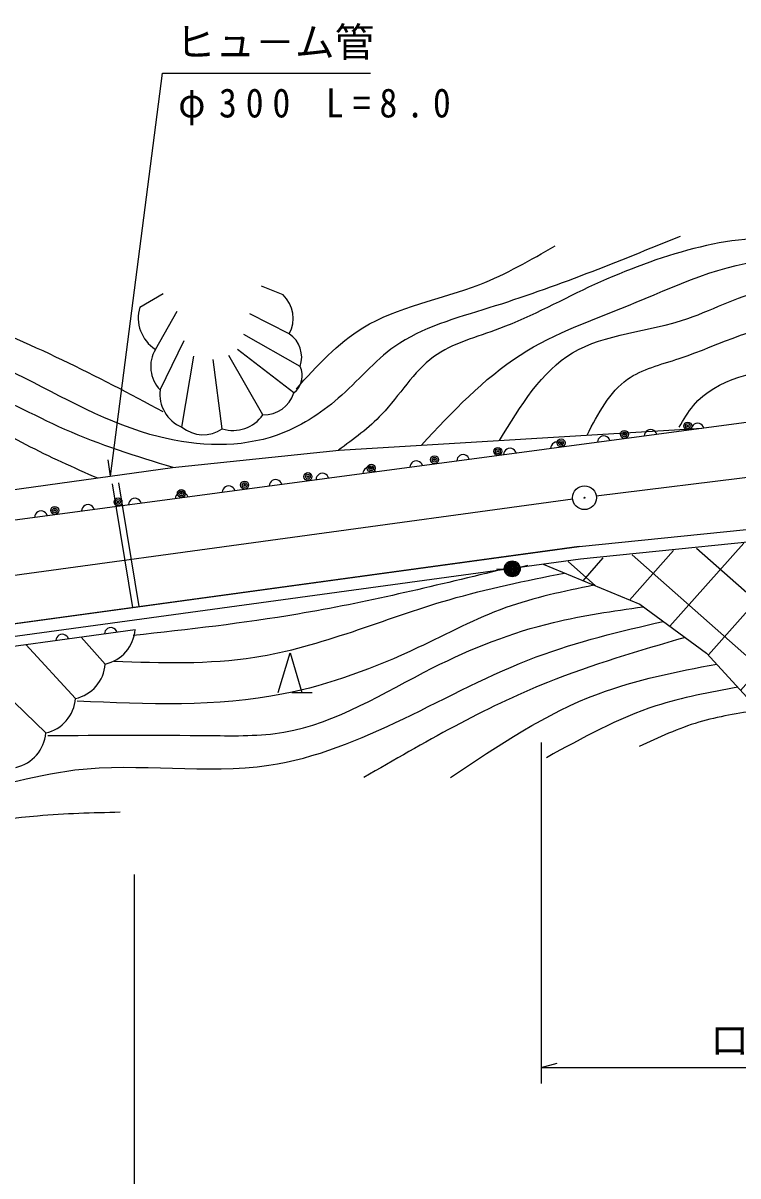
# Model space of a CAD drawing. Units: millimetres, scale not verified. Extents: x 40000 to 680000, y 20000 to 380000.
# Drawn here: x 134869 to 179863, y 261812 to 334392 of the extents above; entities that cross this region are included whole.
import ezdxf
from ezdxf.enums import TextEntityAlignment as Align

# ---------------------------------------------------------------- set-up
doc = ezdxf.new("R2010")
doc.units = ezdxf.units.MM
doc.header["$LTSCALE"] = 1000
doc.layers.add('M-BGD', color=7, linetype='Continuous', lineweight=25)
doc.styles.add('ＭＳ ゴシック', font='')
doc.styles.get('ＭＳ ゴシック').set_extended_font_data('MS Gothic')

msp = doc.modelspace()

# ---------------------------------------------------------------- hatches: boundary and pattern name
at = {"layer": 'M-BGD'}
h = msp.add_hatch(dxfattribs=at)
h.set_pattern_fill('USER', color=256, style=0, pattern_type=2)
h.set_pattern_definition([(228.484, (153281, 334581), (2246.3, -1988.5), []), (318.484, (153281, 334581), (1988.5, 2246.3), [])])
h.paths.add_polyline_path([(167602, 300321), (185634, 302228), (195415, 302824), (203746, 303101), (190470, 291044), (182052, 290161), (177894, 294733), (173685, 297799)])

# ---------------------------------------------------------------- linework, layer by layer
for p, q in [((142216, 316496), (143688, 317372)), ((151234, 317281), (149876, 317826)), ((143196, 313850), (144562, 316253)), ((151626, 314830), (149142, 316078)), ((143490, 311301), (145016, 314400)), ((152312, 312772), (148757, 314785)), ((151920, 311105), (148373, 313841)), ((144862, 308949), (145611, 313421)), ((147411, 308851), (146834, 313211)), ((149960, 309733), (147813, 313456)), ((128618, 302360), (184695, 309837)), ((128618, 302360), (184695, 309837)), ((140365, 305858), (140215, 306886)), ((185157, 306368), (170948, 304604)), ((141775, 297598), (140505, 305393)), ((142170, 297663), (140900, 305457)), ((169461, 304411), (129080, 298891)), ((169867, 301438), (129487, 295919)), ((165159, 300013), (164659, 299995)), ((166146, 300143), (166633, 300256)), ((140043, 294037), (138517, 295740)), ((135050, 295266), (138168, 291870)), ((136293, 289703), (133664, 292261)), ((151775, 292238), (153075, 292238)), ((167478, 289106), (167478, 267637)), ((141881, 260334), (141881, 280793)), ((167478, 268637), (168478, 268917)), ((167478, 268637), (203766, 268637))]:
    msp.add_line(p, q, dxfattribs=at)
for points in [[(140365, 305858), (143643, 331229), (156727, 331229)], [(72843, 314592), (87591, 305390), (93268, 302066), (100513, 298801), (107042, 296771), (114722, 295343), (122724, 295024), (129487, 295919), (169867, 301438), (185569, 303026), (195378, 303623), (203738, 303902), (213604, 303782), (223158, 303305), (231717, 302309), (240174, 300637), (247412, 298883), (300725, 283327)], [(300525, 282552), (247206, 298110), (240002, 299856), (231593, 301518), (223092, 302507), (213579, 302982), (203746, 303101), (195415, 302824), (185634, 302228), (169962, 300644), (129593, 295126), (122760, 294222), (114632, 294546), (106849, 295993), (100229, 298052), (92900, 301354), (87177, 304706), (72420, 313913)], [(177713, 308906), (177668, 308997), (177610, 309070), (177520, 309139), (177434, 309176), (177335, 309195), (177208, 309178), (177117, 309134), (177044, 309076), (176976, 308986), (176939, 308900), (176920, 308801)], [(120932, 302514), (131586, 304654), (144283, 306402), (154767, 307508), (177600, 308891)], [(174761, 308513), (174717, 308604), (174659, 308677), (174569, 308746), (174483, 308783), (174384, 308802), (174257, 308785), (174166, 308740), (174093, 308682), (174024, 308592), (173987, 308507), (173968, 308407)], [(168858, 307726), (168814, 307817), (168756, 307890), (168666, 307958), (168580, 307995), (168481, 308014), (168354, 307998), (168263, 307953), (168190, 307895), (168121, 307805), (168084, 307719), (168065, 307620)], [(171810, 308119), (171765, 308210), (171707, 308283), (171617, 308352), (171532, 308389), (171432, 308408), (171305, 308391), (171214, 308347), (171142, 308289), (171073, 308199), (171036, 308113), (171017, 308014)], [(162955, 306939), (162911, 307030), (162853, 307103), (162763, 307171), (162677, 307208), (162578, 307227), (162451, 307210), (162360, 307166), (162287, 307108), (162219, 307018), (162182, 306932), (162163, 306833)], [(165907, 307332), (165863, 307423), (165804, 307496), (165714, 307565), (165629, 307602), (165529, 307621), (165403, 307604), (165312, 307560), (165239, 307501), (165170, 307412), (165133, 307326), (165114, 307227)], [(157053, 306152), (157008, 306243), (156950, 306316), (156860, 306384), (156775, 306421), (156675, 306440), (156548, 306423), (156457, 306379), (156384, 306321), (156316, 306231), (156279, 306145), (156260, 306046)], [(160004, 306545), (159960, 306636), (159902, 306709), (159812, 306778), (159726, 306815), (159627, 306834), (159500, 306817), (159409, 306773), (159336, 306714), (159267, 306625), (159230, 306539), (159211, 306439)], [(151150, 305365), (151105, 305456), (151047, 305528), (150957, 305597), (150872, 305634), (150772, 305653), (150645, 305636), (150555, 305592), (150482, 305534), (150413, 305444), (150376, 305358), (150357, 305259)], [(154101, 305758), (154057, 305849), (153999, 305922), (153909, 305991), (153823, 306028), (153724, 306047), (153597, 306030), (153506, 305985), (153433, 305927), (153364, 305837), (153327, 305752), (153308, 305652)], [(145247, 304578), (145203, 304668), (145144, 304741), (145055, 304810), (144969, 304847), (144870, 304866), (144743, 304849), (144652, 304805), (144579, 304747), (144510, 304657), (144473, 304571), (144454, 304472)], [(148198, 304971), (148154, 305062), (148096, 305135), (148006, 305204), (147920, 305241), (147821, 305260), (147694, 305243), (147603, 305198), (147530, 305140), (147461, 305050), (147424, 304965), (147405, 304865)], [(142296, 304184), (142251, 304275), (142193, 304348), (142103, 304417), (142018, 304454), (141918, 304473), (141791, 304456), (141700, 304411), (141627, 304353), (141559, 304263), (141522, 304178), (141503, 304078)], [(136393, 303397), (136348, 303488), (136290, 303561), (136200, 303630), (136115, 303667), (136015, 303686), (135888, 303669), (135797, 303624), (135725, 303566), (135656, 303476), (135619, 303391), (135600, 303291)], [(139344, 303790), (139300, 303881), (139242, 303954), (139152, 304023), (139066, 304060), (138967, 304079), (138840, 304062), (138749, 304018), (138676, 303960), (138607, 303870), (138570, 303784), (138551, 303685)], [(167602, 300321), (173685, 297799), (177894, 294733), (182052, 290161)], [(105293, 295673), (114565, 293948), (122788, 293620), (129673, 294531), (141918, 296205)], [(140783, 296050), (140739, 296140), (140680, 296213), (140590, 296282), (140504, 296318), (140405, 296337), (140278, 296320), (140187, 296275), (140115, 296217), (140046, 296127), (140009, 296041), (139991, 295941)], [(137722, 295631), (137678, 295722), (137619, 295795), (137529, 295863), (137443, 295900), (137344, 295919), (137217, 295901), (137126, 295857), (137053, 295798), (136985, 295708), (136948, 295622), (136930, 295523)], [(150925, 292238), (151675, 294738), (152425, 292238)]]:
    msp.add_lwpolyline(points, dxfattribs=at)
for centre, radius in [((176704, 309024), 250), ((172720, 308493), 250), ((172720, 308493), 150), ((172720, 308493), 50), ((176704, 309024), 150), ((176704, 309024), 50), ((168735, 307962), 250), ((168735, 307962), 150), ((168735, 307962), 50), ((160767, 306899), 250), ((160767, 306899), 150), ((164751, 307430), 250), ((164751, 307430), 150), ((164751, 307430), 50), ((156782, 306368), 250), ((156782, 306368), 150), ((156782, 306368), 50), ((160767, 306899), 50), ((152798, 305837), 250), ((152798, 305837), 150), ((152798, 305837), 50), ((144830, 304774), 250), ((144830, 304774), 150), ((148814, 305305), 250), ((148814, 305305), 150), ((148814, 305305), 50), ((170204, 304512), 750), ((140845, 304243), 250), ((140845, 304243), 150), ((140845, 304243), 50), ((144830, 304774), 50), ((170204, 304512), 30), ((136861, 303712), 250), ((136861, 303712), 150), ((136861, 303712), 50), ((165659, 300031), 500), ((165659, 300031), 440), ((165659, 300031), 380), ((165659, 300031), 320), ((165659, 300031), 260), ((165659, 300031), 200), ((165659, 300031), 140), ((165659, 300031), 80), ((165659, 300031), 20)]:
    msp.add_circle(centre, radius, dxfattribs=at)
for centre, radius, start, end in [((149796, 315794), 2068, 332.22037, 45.96017), ((144470, 315827), 2352, 163.45325, 237.19304), ((150597, 313343), 1808, 341.56506, 55.30484), ((145042, 312772), 2138, 149.71204, 223.45184), ((151005, 312200), 1427, 309.88959, 23.62938), ((145745, 311040), 2270, 173.38654, 247.12633), ((150025, 311726), 1994, 268.12212, 341.86192), ((148097, 310991), 2248, 252.22359, 325.96339), ((146202, 310599), 2125, 230.92751, 304.6673), ((139535, 296371), 2388, 282.26883, 356.00863), ((137660, 294204), 2388, 282.26883, 356.00863), ((135786, 292036), 2388, 282.26883, 356.00863), ((133911, 289869), 2388, 282.26883, 356.00863)]:
    msp.add_arc(centre, radius, start, end, dxfattribs=at)
for points, knots in [([(83720, 330089), (84404, 327837), (85089, 325585), (86268, 323629), (87834, 321031), (90271, 318954), (92847, 317168), (95779, 315135), (98891, 313480), (102212, 312427), (105371, 311439), (108645, 310906), (111932, 310767), (116207, 310564), (120421, 310854), (124734, 310767), (126755, 310745), (128792, 310629), (130661, 309997), (132186, 309481), (133599, 308621), (135047, 307863), (136526, 307089), (138041, 306420), (139557, 305751)], [0, 0, 0, 0, 1, 1, 1, 2, 2, 2, 3, 3, 3, 4, 4, 4, 5, 5, 5, 6, 6, 6, 7, 7, 7, 8, 8, 8, 8]), ([(144322, 306406), (142017, 307115), (139711, 307825), (137502, 308811), (135483, 309712), (133544, 310845), (131456, 311478), (129269, 312142), (126918, 312259), (124581, 312308), (120209, 312450), (115906, 312390), (111576, 312842), (108489, 313163), (105442, 313838), (102449, 314857), (98383, 316241), (94415, 318261), (91484, 321258), (89423, 323366), (87875, 325957), (86328, 328548)], [0, 0, 0, 0, 1, 1, 1, 2, 2, 2, 3, 3, 3, 4, 4, 4, 5, 5, 5, 6, 6, 6, 7, 7, 7, 7]), ([(176224, 320962), (172293, 319360), (168363, 317758), (164192, 316457), (162112, 315808), (159972, 315234), (158265, 314027), (156979, 313118), (155938, 311850), (154709, 310767), (153566, 309770), (152268, 308944), (150856, 308456), (148543, 307617), (145881, 307725), (143447, 308337), (140208, 309151), (137372, 310858), (134420, 312308), (132116, 313440), (129741, 314415), (127367, 315390)], [0, 0, 0, 0, 1, 1, 1, 2, 2, 2, 3, 3, 3, 4, 4, 4, 5, 5, 5, 6, 6, 6, 7, 7, 7, 7]), ([(250859, 318235), (246592, 318003), (242325, 317771), (238057, 317820), (233570, 317872), (229082, 318235), (224603, 318354), (219677, 318484), (214761, 318319), (209813, 317642), (206133, 317128), (202432, 316286), (198849, 316694), (195763, 317003), (192766, 318189), (189721, 319243), (187666, 319945), (185597, 320594), (183498, 320784), (179251, 321223), (174856, 319719), (170842, 317939), (168827, 316996), (166936, 315942), (164856, 315153), (163421, 314614), (161888, 314238), (160707, 313375), (159434, 312444), (158571, 310946), (157447, 309760), (156631, 308897), (155676, 308200), (154721, 307503)], [0, 0, 0, 0, 1, 1, 1, 2, 2, 2, 3, 3, 3, 4, 4, 4, 5, 5, 5, 6, 6, 6, 7, 7, 7, 8, 8, 8, 9, 9, 9, 10, 10, 10, 11, 11, 11, 11]), ([(152055, 311360), (153364, 312802), (154673, 314243), (156263, 315212), (158449, 316544), (161166, 316982), (163613, 317939), (165276, 318589), (166815, 319479), (168354, 320369)], [0, 0, 0, 0, 1, 1, 1, 2, 2, 2, 3, 3, 3, 3]), ([(159944, 307822), (161897, 309916), (163850, 312010), (166162, 313494), (168362, 314905), (170888, 315763), (173452, 316813), (176490, 318056), (179582, 319568), (182579, 319421), (186468, 319167), (190149, 316181), (194078, 315212), (198103, 314222), (202370, 315320), (206575, 315864), (210615, 316292), (214608, 316418), (218607, 316279), (224813, 316119), (231001, 315037), (237217, 315094), (242184, 315140), (247169, 315913), (252104, 315746), (257096, 315577), (262038, 314446), (266980, 313316)], [0, 0, 0, 0, 1, 1, 1, 2, 2, 2, 3, 3, 3, 4, 4, 4, 5, 5, 5, 6, 6, 6, 7, 7, 7, 8, 8, 8, 9, 9, 9, 9]), ([(164850, 308119), (166180, 310294), (167510, 312469), (169446, 313627), (171491, 314851), (174212, 314942), (176708, 315792), (178461, 316389), (180102, 317360), (181736, 317538), (185247, 317839), (188635, 314708), (192279, 313488), (194833, 312638), (197514, 312690), (200170, 312859), (202426, 312926), (204666, 313159), (206901, 313397)], [0, 0, 0, 0, 1, 1, 1, 2, 2, 2, 3, 3, 3, 4, 4, 4, 5, 5, 5, 6, 6, 6, 6]), ([(130745, 316101), (132954, 315165), (135162, 314229), (137324, 313197), (139468, 312174), (141567, 311056), (143666, 309937)], [0, 0, 0, 0, 1, 1, 1, 2, 2, 2, 2]), ([(170369, 308453), (171078, 309814), (171787, 311174), (172913, 311969), (173823, 312612), (175007, 312886), (176172, 313273), (178788, 314142), (181313, 315586), (183759, 315407), (186460, 315160), (188996, 313094), (191760, 312325), (193223, 311923), (194747, 311875), (196265, 311851), (201025, 311641), (205752, 311833), (210490, 312088), (214626, 312363), (218757, 312665), (222877, 312503), (228018, 312272), (233129, 311146), (238292, 311139), (243366, 311195), (248501, 312399), (253465, 311791), (257381, 311217), (261176, 309457), (265142, 308946), (269567, 308417), (274205, 309401), (278537, 308591), (281028, 308118), (283422, 307102), (285832, 306101), (296543, 301856), (307409, 298032), (318845, 297033), (323119, 296634), (327478, 296682), (331657, 297507), (336853, 298534), (341771, 300764), (346593, 303079), (351885, 305619), (357063, 308260), (362240, 310902)], [0, 0, 0, 0, 1, 1, 1, 2, 2, 2, 3, 3, 3, 4, 4, 4, 5, 5, 5, 6, 6, 6, 7, 7, 7, 8, 8, 8, 9, 9, 9, 10, 10, 10, 11, 11, 11, 12, 12, 12, 13, 13, 13, 14, 14, 14, 15, 15, 15, 16, 16, 16, 16]), ([(176172, 308946), (176447, 309423), (176721, 309900), (177062, 310310), (178498, 312038), (181116, 312579), (183522, 312621), (185626, 312658), (187568, 312314), (189449, 311673), (190266, 311394), (191073, 311059), (191879, 310724)], [0, 0, 0, 0, 1, 1, 1, 2, 2, 2, 3, 3, 3, 4, 4, 4, 4]), ([(79089, 302169), (82258, 299733), (85427, 297298), (88826, 295137), (93286, 292300), (98142, 289935), (103228, 288735), (107072, 287829), (111048, 287587), (115023, 287076), (120044, 286415), (125044, 285222), (129959, 285772), (132688, 286128), (135377, 287022), (138134, 287372), (142186, 287847), (146399, 287090), (150344, 287669), (156207, 288529), (161475, 292343), (167172, 294485), (169776, 295464), (172470, 296093), (175163, 296723)], [0, 0, 0, 0, 1, 1, 1, 2, 2, 2, 3, 3, 3, 4, 4, 4, 5, 5, 5, 6, 6, 6, 7, 7, 7, 8, 8, 8, 8]), ([(140975, 284705), (139243, 284663), (137512, 284621), (135781, 284468), (133086, 284230), (130392, 283724), (127721, 283697), (122185, 283642), (116746, 285645), (111125, 286187), (107709, 286507), (104235, 286316), (100931, 286957), (96261, 287863), (91932, 290430), (87891, 293181), (84464, 295514), (81244, 297979), (78023, 300445)], [0, 0, 0, 0, 1, 1, 1, 2, 2, 2, 3, 3, 3, 4, 4, 4, 5, 5, 5, 6, 6, 6, 6]), ([(140597, 294216), (143579, 294117), (146562, 294017), (149454, 294468), (153616, 295115), (157588, 296901), (161683, 298091), (164073, 298785), (166505, 299277), (168936, 299768)], [0, 0, 0, 0, 1, 1, 1, 2, 2, 2, 3, 3, 3, 3]), ([(164805, 299939), (160611, 298922), (156417, 297905), (152171, 297185), (148738, 296603), (145271, 296215), (141804, 295826)], [0, 0, 0, 0, 1, 1, 1, 2, 2, 2, 2]), ([(170785, 299002), (168911, 298614), (167037, 298227), (165256, 297588), (163358, 296907), (161566, 295940), (159720, 295071), (157005, 293794), (154173, 292729), (151265, 292153), (147043, 291315), (142662, 291507), (138282, 291700)], [0, 0, 0, 0, 1, 1, 1, 2, 2, 2, 3, 3, 3, 4, 4, 4, 4]), ([(136419, 289538), (139824, 289556), (143230, 289575), (146683, 289538), (148235, 289521), (149797, 289493), (151292, 289747), (154594, 290308), (157566, 292246), (160648, 293797), (163106, 295034), (165634, 296026), (168259, 296660), (170108, 297106), (172004, 297374), (173900, 297643)], [0, 0, 0, 0, 1, 1, 1, 2, 2, 2, 3, 3, 3, 4, 4, 4, 5, 5, 5, 5]), ([(176551, 295712), (173622, 294863), (170694, 294014), (167883, 292884), (163871, 291271), (160098, 289085), (156326, 286898)], [0, 0, 0, 0, 1, 1, 1, 2, 2, 2, 2]), ([(161778, 286898), (164776, 288916), (167774, 290934), (171084, 292173), (173458, 293062), (175993, 293549), (178528, 294037)], [0, 0, 0, 0, 1, 1, 1, 2, 2, 2, 2]), ([(179855, 292577), (178111, 292260), (176366, 291943), (174699, 291403), (172300, 290625), (170062, 289384), (167824, 288143)], [0, 0, 0, 0, 1, 1, 1, 2, 2, 2, 2]), ([(181173, 291127), (179900, 290933), (178628, 290739), (177406, 290376), (176111, 289990), (174874, 289415), (173636, 288839)], [0, 0, 0, 0, 1, 1, 1, 2, 2, 2, 2])]:
    msp.add_open_spline(points, degree=3, knots=knots, dxfattribs=at)

# ---------------------------------------------------------------- texts
at = {"layer": 'M-BGD', "style": 'ＭＳ ゴシック'}
for s, p in [('ヒュ－ム管', (144477, 331729)), ('ロックネット', (178088, 268912))]:
    msp.add_text(s, height=1833, dxfattribs=at).set_placement(p, align=Align.BOTTOM_LEFT)
at = {"layer": 'M-BGD', "insert": (144641, 327951), "char_height": 1833, "attachment_point": 7, "style": 'ＭＳ ゴシック'}
msp.add_mtext('\\T1.5;\\W0.9;φ300\\~L=8.0', dxfattribs=at)

doc.saveas('drawing.dxf')
